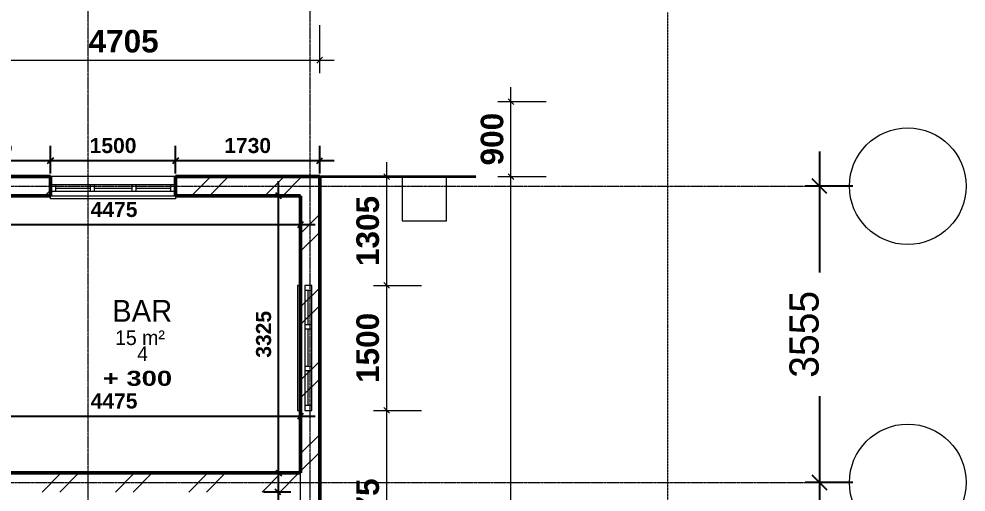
# Model space of a CAD drawing. Header units: inches. Extents: x 22 to 382261, y 22 to 371281.
# Drawn here: x 149155 to 160519, y 256350 to 262027 of the extents above; entities that cross this region are included whole.
import ezdxf

# ---------------------------------------------------------------- set-up
doc = ezdxf.new("R2010")
doc.units = ezdxf.units.IN
doc.header["$MEASUREMENT"] = 0
for name, pattern in [('_Grundgrenze_', [9, 4, -1, 1, -1, 1, -1]), ('Grid Line 1_2_', [22.225, 12.7, -3.175, 3.175, -3.175]), ('Overhead 1_16_', [2.579687, 1.5875, -0.992188])]:
    doc.linetypes.add(name, pattern=pattern)
for name, color, linetype, lineweight in [('A-ANNO-DIMS', 211, 'Continuous', 9), ('A-ANNO-SYMB', 150, 'Continuous', 9), ('A-AREA-IDEN', 2, 'Continuous', 9), ('A-FLOR', 192, 'Continuous', 9), ('A-FLOR-OVHD', 1, 'Overhead 1_16_', 9), ('A-GLAZ', 151, 'Continuous', 9), ('A-GLAZ-SILL', 1, 'Continuous', 9), ('A-WALL-PATT', 111, 'Continuous', 9), ('G-ANNO-DIMS', 111, 'Continuous', 9), ('I-WALL', 2, 'Continuous', 9), ('Q-CASE', 31, 'Continuous', 9), ('S-GRID', 1, 'Continuous', 9), ('S-GRID-IDEN', 1, 'Continuous', 9)]:
    doc.layers.add(name, color=color, linetype=linetype, lineweight=lineweight)
doc.styles.add('Arial_B_1', font='arialbd.ttf', dxfattribs={"height": 180.555556})
doc.styles.add('Arial_B_2', font='arialbd.ttf', dxfattribs={"height": 270.833333})
doc.styles.add('Arial_B_3', font='arialbd.ttf', dxfattribs={"width": 1.3, "height": 180.555556})
doc.styles.add('Century Gothic_1', font='GOTHIC.TTF', dxfattribs={"height": 1})
doc.styles.add('Century Gothic_2', font='GOTHIC.TTF', dxfattribs={"height": 350})
doc.styles.add('Gill Sans MT', font='GIL_____.TTF', dxfattribs={"height": 262.5})
doc.dimstyles.new('1', dxfattribs={"dimscale": 304.8, "dimtxt": 178.545395, "dimasz": 0.227865, "dimexe": 0.574147, "dimexo": 0.0625, "dimgap": 0.287073, "dimtad": 1, "dimdec": 0, "dimzin": 0, "dimdsep": 46, "dimtxsty": 'Arial_B_1', "dimblk1": 'OBLIQUE', "dimblk2": 'OBLIQUE', "dimsah": 1, "dimcen": 0.09, "dimdle": 0.574147, "dimazin": 0, "dimtfac": 1, "dimtdec": 4, "dimtix": 1, "dimtmove": 0, "dimatfit": 3, "dimfxl": 0.574147, "dimfxlon": 1, "dimtvp": 1, "dimtolj": 1, "dimtzin": 0, "dimarcsym": 2})
doc.dimstyles.new('2_2', dxfattribs={"dimscale": 304.8, "dimtxt": 267.818092, "dimasz": 0.227865, "dimexe": 1.377953, "dimexo": 0.0625, "dimgap": 0.287073, "dimtad": 1, "dimdec": 0, "dimzin": 0, "dimdsep": 46, "dimtxsty": 'Arial_B_2', "dimblk1": 'OBLIQUE', "dimblk2": 'OBLIQUE', "dimsah": 1, "dimcen": 0.09, "dimdle": 0.574147, "dimazin": 0, "dimtfac": 1, "dimtdec": 4, "dimtix": 1, "dimtmove": 0, "dimatfit": 3, "dimfxl": 0.574147, "dimfxlon": 1, "dimtvp": 1, "dimtolj": 1, "dimtzin": 0, "dimlwd": 18, "dimlwe": 18, "dimarcsym": 2})
doc.dimstyles.new('EXTERNAL_DIM_-_1', dxfattribs={"dimscale": 304.8, "dimtxt": 365.458894, "dimasz": 0.574147, "dimexe": 0.574147, "dimexo": 0.0625, "dimgap": 0, "dimtad": 1, "dimdec": 0, "dimzin": 0, "dimdsep": 46, "dimtxsty": 'Century Gothic_2', "dimblk1": 'OBLIQUE', "dimblk2": 'OBLIQUE', "dimsah": 1, "dimcen": 0.09, "dimdle": 1.367188, "dimazin": 0, "dimtfac": 1, "dimtdec": 4, "dimtix": 1, "dimtmove": 0, "dimatfit": 3, "dimfxl": 1.367188, "dimfxlon": 1, "dimtvp": 1, "dimtfill": 1, "dimtolj": 1, "dimtzin": 0, "dimarcsym": 2})
pattern_1 = [(45, (133937.6, 247897.3), (-440.033, 440.033), []), (45, (133937.6, 248564), (-440.033, 440.033), [])]

# ---------------------------------------------------------------- blocks, each defined once
blk = doc.blocks.new('Casement - Plain-Triple _UK_ - W07 Casement - Plain-Triple _UK_-438157-01-Ground floor DIMENSION PLAN')
at = {"layer": 'A-GLAZ'}
for p, q in [((-1275, 73), (-1275, -10)), ((225, 73), (-1275, 73)), ((-1215, -10), (-1215, 73)), ((-1215, 32), (-800, 32)), ((-800, -10), (-800, 73)), ((-750, -10), (-750, 73)), ((-750, 32), (-300, 32)), ((-300, -10), (-300, 73)), ((-250, -10), (-250, 73)), ((-250, 32), (165, 32)), ((165, -10), (165, 73)), ((225, -10), (225, 73)), ((-1275, -10), (225, -10))]:
    blk.add_line(p, q, dxfattribs=at)
at = {"layer": 'A-GLAZ-SILL'}
for p, q in [((225, 161), (-1275, 161)), ((-1275, 161), (-1275, 125)), ((225, 123), (225, 161))]:
    blk.add_line(p, q, dxfattribs=at)
blk = doc.blocks.new('Casement - Plain-Triple _UK_ - W07 Casement - Plain-Triple _UK_-438158-01-Ground floor DIMENSION PLAN')
at = {"layer": 'A-GLAZ'}
for p, q in [((-1275, 10), (225, 10)), ((-1275, -73), (-1275, 10)), ((-1215, 10), (-1215, -73)), ((-800, 10), (-800, -73)), ((-750, 10), (-750, -73)), ((-300, 10), (-300, -73)), ((-250, 10), (-250, -73)), ((165, 10), (165, -73)), ((225, 10), (225, -73)), ((225, -73), (-1275, -73)), ((-1215, -32), (-800, -32)), ((-750, -32), (-300, -32)), ((-250, -32), (165, -32))]:
    blk.add_line(p, q, dxfattribs=at)
at = {"layer": 'A-GLAZ-SILL'}
for p, q in [((-1275, -161), (-1275, -125)), ((225, -161), (-1275, -161)), ((225, -123), (225, -161))]:
    blk.add_line(p, q, dxfattribs=at)
blk = doc.blocks.new('Casework 24 - Casework 23-690569-01-Ground floor DIMENSION PLAN')
at = {"layer": 'Q-CASE', "lineweight": 18}
for p, q in [((20346, 12238), (19816, 12238)), ((19816, 12238), (19816, 11708)), ((20346, 11708), (20346, 12238)), ((19816, 11708), (20346, 11708)), ((20346, 7768), (19816, 7768)), ((19816, 7768), (19816, 7238)), ((20346, 7238), (20346, 7768)), ((19816, 7238), (20346, 7238)), ((20346, 2022), (19816, 2022)), ((19816, 2022), (19816, 1492)), ((20346, 1492), (20346, 2022)), ((19816, 1492), (20346, 1492)), ((20346, -2601), (19816, -2601)), ((19816, -2601), (19816, -3131)), ((20346, -3131), (20346, -2601)), ((19816, -3131), (20346, -3131))]:
    blk.add_line(p, q, dxfattribs=at)
blk = doc.blocks.new('_Oblique')
at = {"color": 0, "linetype": 'ByBlock', "lineweight": -2}
blk.add_line((-0.5, -0.5), (0.5, 0.5), dxfattribs=at)
blk = doc.blocks.new('*D4521')
at = {"layer": 'A-ANNO-DIMS', "color": 0, "lineweight": -2, "transparency": 16777216}
for p, q in [((148059, 260484), (148059, 260153)), ((149534, 260172), (149534, 260503)), ((147884, 260328), (149709, 260328))]:
    blk.add_line(p, q, dxfattribs=at)
at = {"layer": 'Defpoints', "color": 0, "transparency": 16777216}
for p in [(148059, 260503), (149534, 260328), (149534, 260153)]:
    blk.add_point(p, dxfattribs=at)
at = {"layer": 'A-ANNO-DIMS', "color": 0, "lineweight": -2, "transparency": 16777216, "xscale": 69.45312499999999, "yscale": 69.45312499999999, "zscale": 69.45312499999999, "rotation": 180}
blk.add_blockref('_Oblique', (148059, 260328), dxfattribs=at)
at = {"layer": 'A-ANNO-DIMS', "color": 0, "lineweight": -2, "transparency": 16777216, "xscale": 69.45312499999999, "yscale": 69.45312499999999, "zscale": 69.45312499999999}
blk.add_blockref('_Oblique', (149534, 260328), dxfattribs=at)
at = {"layer": 'A-ANNO-DIMS', "color": 0, "transparency": 16777216, "insert": (148796, 260507), "char_height": 180.6, "width": 652.97, "attachment_point": 5, "style": 'Arial_B_1'}
blk.add_mtext('\\A1;1475', dxfattribs=at)
blk = doc.blocks.new('*D4522')
at = {"layer": 'A-ANNO-DIMS', "color": 0, "lineweight": -2, "transparency": 16777216}
for p, q in [((149534, 260172), (149534, 260503)), ((151034, 260172), (151034, 260503)), ((149359, 260328), (151209, 260328))]:
    blk.add_line(p, q, dxfattribs=at)
at = {"layer": 'Defpoints', "color": 0, "transparency": 16777216}
for p in [(151034, 260328), (149534, 260153), (151034, 260153)]:
    blk.add_point(p, dxfattribs=at)
at = {"layer": 'A-ANNO-DIMS', "color": 0, "lineweight": -2, "transparency": 16777216, "xscale": 69.45312499999999, "yscale": 69.45312499999999, "zscale": 69.45312499999999, "rotation": 180}
blk.add_blockref('_Oblique', (149534, 260328), dxfattribs=at)
at = {"layer": 'A-ANNO-DIMS', "color": 0, "lineweight": -2, "transparency": 16777216, "xscale": 69.45312499999999, "yscale": 69.45312499999999, "zscale": 69.45312499999999}
blk.add_blockref('_Oblique', (151034, 260328), dxfattribs=at)
at = {"layer": 'A-ANNO-DIMS', "color": 0, "transparency": 16777216, "insert": (150284, 260507), "char_height": 180.6, "width": 652.97, "attachment_point": 5, "style": 'Arial_B_1'}
blk.add_mtext('\\A1;1500', dxfattribs=at)
blk = doc.blocks.new('*D4523')
at = {"layer": 'A-ANNO-DIMS', "color": 0, "lineweight": -2, "transparency": 16777216}
for p, q in [((151034, 260172), (151034, 260503)), ((152764, 260172), (152764, 260503)), ((150859, 260328), (152939, 260328))]:
    blk.add_line(p, q, dxfattribs=at)
at = {"layer": 'Defpoints', "color": 0, "transparency": 16777216}
for p in [(152764, 260328), (151034, 260153), (152764, 260153)]:
    blk.add_point(p, dxfattribs=at)
at = {"layer": 'A-ANNO-DIMS', "color": 0, "lineweight": -2, "transparency": 16777216, "xscale": 69.45312499999999, "yscale": 69.45312499999999, "zscale": 69.45312499999999, "rotation": 180}
blk.add_blockref('_Oblique', (151034, 260328), dxfattribs=at)
at = {"layer": 'A-ANNO-DIMS', "color": 0, "lineweight": -2, "transparency": 16777216, "xscale": 69.45312499999999, "yscale": 69.45312499999999, "zscale": 69.45312499999999}
blk.add_blockref('_Oblique', (152764, 260328), dxfattribs=at)
at = {"layer": 'A-ANNO-DIMS', "color": 0, "transparency": 16777216, "insert": (151899, 260507), "char_height": 180.6, "width": 652.97, "attachment_point": 5, "style": 'Arial_B_1'}
blk.add_mtext('\\A1;1730', dxfattribs=at)
blk = doc.blocks.new('*D4525')
at = {"layer": 'A-ANNO-DIMS', "color": 0, "lineweight": 18, "transparency": 16777216}
for p, q in [((153567, 260310), (153567, 258655)), ((153411, 260135), (153987, 260135)), ((153411, 258830), (153987, 258830))]:
    blk.add_line(p, q, dxfattribs=at)
at = {"layer": 'Defpoints', "color": 0, "transparency": 16777216}
for p in [(153392, 260135), (153392, 258830), (153567, 258830)]:
    blk.add_point(p, dxfattribs=at)
at = {"layer": 'A-ANNO-DIMS', "color": 0, "lineweight": 18, "transparency": 16777216, "xscale": 69.45312499999999, "yscale": 69.45312499999999, "zscale": 69.45312499999999}
for p, rotation in [((153567, 260135), 90), ((153567, 258830), 270)]:
    blk.add_blockref('_Oblique', p, dxfattribs=dict(at, rotation=rotation))
at = {"layer": 'A-ANNO-DIMS', "color": 0, "lineweight": 18, "transparency": 16777216, "insert": (153341, 259483), "char_height": 270.8, "width": 979.45, "attachment_point": 5, "rotation": 90, "style": 'Arial_B_2'}
blk.add_mtext('\\A1;1305', dxfattribs=at)
blk = doc.blocks.new('*D4526')
at = {"layer": 'A-ANNO-DIMS', "color": 0, "lineweight": 18, "transparency": 16777216}
for p, q in [((153567, 259005), (153567, 257155)), ((153411, 258830), (153987, 258830)), ((153411, 257330), (153987, 257330))]:
    blk.add_line(p, q, dxfattribs=at)
at = {"layer": 'Defpoints', "color": 0, "transparency": 16777216}
for p in [(153392, 258830), (153392, 257330), (153567, 257330)]:
    blk.add_point(p, dxfattribs=at)
at = {"layer": 'A-ANNO-DIMS', "color": 0, "lineweight": 18, "transparency": 16777216, "xscale": 69.45312499999999, "yscale": 69.45312499999999, "zscale": 69.45312499999999}
for p, rotation in [((153567, 258830), 90), ((153567, 257330), 270)]:
    blk.add_blockref('_Oblique', p, dxfattribs=dict(at, rotation=rotation))
at = {"layer": 'A-ANNO-DIMS', "color": 0, "lineweight": 18, "transparency": 16777216, "insert": (153341, 258080), "char_height": 270.8, "width": 979.45, "attachment_point": 5, "rotation": 90, "style": 'Arial_B_2'}
blk.add_mtext('\\A1;1500', dxfattribs=at)
blk = doc.blocks.new('*D4527')
at = {"layer": 'A-ANNO-DIMS', "color": 0, "lineweight": 18, "transparency": 16777216}
for p, q in [((153567, 257505), (153567, 254680)), ((153411, 257330), (153987, 257330)), ((153411, 254855), (153987, 254855))]:
    blk.add_line(p, q, dxfattribs=at)
at = {"layer": 'Defpoints', "color": 0, "transparency": 16777216}
for p in [(153392, 257330), (153392, 254855), (153567, 254855)]:
    blk.add_point(p, dxfattribs=at)
at = {"layer": 'A-ANNO-DIMS', "color": 0, "lineweight": 18, "transparency": 16777216, "xscale": 69.45312499999999, "yscale": 69.45312499999999, "zscale": 69.45312499999999}
for p, rotation in [((153567, 257330), 90), ((153567, 254855), 270)]:
    blk.add_blockref('_Oblique', p, dxfattribs=dict(at, rotation=rotation))
at = {"layer": 'A-ANNO-DIMS', "color": 0, "lineweight": 18, "transparency": 16777216, "insert": (153341, 256093), "char_height": 270.8, "width": 979.45, "attachment_point": 5, "rotation": 90, "style": 'Arial_B_2'}
blk.add_mtext('\\A1;2475', dxfattribs=at)
blk = doc.blocks.new('Grid - Grid Head - Circle-749417-01-Ground floor DIMENSION PLAN')
at = {"layer": 'S-GRID-IDEN'}
blk.add_circle((0, 0), 4, dxfattribs=at)
blk = doc.blocks.new('*D4584')
at = {"layer": 'A-ANNO-DIMS', "color": 0, "lineweight": -2, "transparency": 16777216}
for p, q in [((148059, 257418), (148059, 257088)), ((152534, 257418), (152534, 257088)), ((147884, 257263), (152709, 257263))]:
    blk.add_line(p, q, dxfattribs=at)
at = {"layer": 'Defpoints', "color": 0, "transparency": 16777216}
for p in [(148059, 257438), (152534, 257438), (152534, 257263)]:
    blk.add_point(p, dxfattribs=at)
at = {"layer": 'A-ANNO-DIMS', "color": 0, "lineweight": -2, "transparency": 16777216, "xscale": 69.45312499999999, "yscale": 69.45312499999999, "zscale": 69.45312499999999, "rotation": 180}
blk.add_blockref('_Oblique', (148059, 257263), dxfattribs=at)
at = {"layer": 'A-ANNO-DIMS', "color": 0, "lineweight": -2, "transparency": 16777216, "xscale": 69.45312499999999, "yscale": 69.45312499999999, "zscale": 69.45312499999999}
blk.add_blockref('_Oblique', (152534, 257263), dxfattribs=at)
at = {"layer": 'A-ANNO-DIMS', "color": 0, "transparency": 16777216, "insert": (150296, 257442), "char_height": 180.6, "width": 652.97, "attachment_point": 5, "style": 'Arial_B_1'}
blk.add_mtext('\\A1;4475', dxfattribs=at)
blk = doc.blocks.new('*D4591')
at = {"layer": 'A-ANNO-DIMS', "color": 0, "lineweight": -2, "transparency": 16777216}
for p, q in [((152270, 256405), (152270, 260080)), ((152114, 259905), (152445, 259905)), ((152114, 256580), (152445, 256580))]:
    blk.add_line(p, q, dxfattribs=at)
at = {"layer": 'Defpoints', "color": 0, "transparency": 16777216}
for p in [(152095, 259905), (152270, 259905), (152095, 256580)]:
    blk.add_point(p, dxfattribs=at)
at = {"layer": 'A-ANNO-DIMS', "color": 0, "lineweight": -2, "transparency": 16777216, "xscale": 69.45312499999999, "yscale": 69.45312499999999, "zscale": 69.45312499999999}
for p, rotation in [((152270, 259905), 90), ((152270, 256580), 270)]:
    blk.add_blockref('_Oblique', p, dxfattribs=dict(at, rotation=rotation))
at = {"layer": 'A-ANNO-DIMS', "color": 0, "transparency": 16777216, "insert": (152091, 258243), "char_height": 180.6, "width": 652.97, "attachment_point": 5, "rotation": 90, "style": 'Arial_B_1'}
blk.add_mtext('\\A1;3325', dxfattribs=at)
blk = doc.blocks.new('*D4601')
at = {"layer": 'A-ANNO-DIMS', "color": 0, "lineweight": 18, "transparency": 16777216}
for p, q in [((148059, 261377), (148059, 261953)), ((152764, 261377), (152764, 261953)), ((147884, 261533), (152939, 261533))]:
    blk.add_line(p, q, dxfattribs=at)
at = {"layer": 'Defpoints', "color": 0, "transparency": 16777216}
for p in [(152764, 261533), (148059, 261358), (152764, 261358)]:
    blk.add_point(p, dxfattribs=at)
at = {"layer": 'A-ANNO-DIMS', "color": 0, "lineweight": 18, "transparency": 16777216, "xscale": 69.45312499999999, "yscale": 69.45312499999999, "zscale": 69.45312499999999, "rotation": 180}
blk.add_blockref('_Oblique', (148059, 261533), dxfattribs=at)
at = {"layer": 'A-ANNO-DIMS', "color": 0, "lineweight": 18, "transparency": 16777216, "xscale": 69.45312499999999, "yscale": 69.45312499999999, "zscale": 69.45312499999999}
blk.add_blockref('_Oblique', (152764, 261533), dxfattribs=at)
at = {"layer": 'A-ANNO-DIMS', "color": 0, "lineweight": 18, "transparency": 16777216, "insert": (150411, 261759), "char_height": 270.8, "width": 979.45, "attachment_point": 5, "style": 'Arial_B_2'}
blk.add_mtext('\\A1;4705', dxfattribs=at)
blk = doc.blocks.new('*D4608')
at = {"layer": 'A-ANNO-DIMS', "color": 0, "lineweight": -2, "transparency": 16777216}
for p, q in [((158762, 260437), (158762, 256049)), ((159159, 260020), (158587, 260020)), ((159159, 256465), (158587, 256465))]:
    blk.add_line(p, q, dxfattribs=at)
at = {"layer": 'Defpoints', "color": 0, "transparency": 16777216}
for p in [(159178, 260020), (158762, 256465), (159178, 256465)]:
    blk.add_point(p, dxfattribs=at)
at = {"layer": 'A-ANNO-DIMS', "color": 0, "lineweight": -2, "transparency": 16777216, "xscale": 175, "yscale": 175, "zscale": 175}
for p, rotation in [((158762, 260020), 90), ((158762, 256465), 270)]:
    blk.add_blockref('_Oblique', p, dxfattribs=dict(at, rotation=rotation))
at = {"layer": 'A-ANNO-DIMS', "color": 0, "transparency": 16777216, "insert": (158578, 258243), "char_height": 350, "width": 1308.69, "attachment_point": 5, "rotation": 90, "style": 'Century Gothic_2', "bg_fill": 3, "box_fill_scale": 1.25, "bg_fill_color": 256, "bg_fill_true_color": 13158600, "bg_fill_transparency": 0}
blk.add_mtext('\\A1;3555', dxfattribs=at)
blk = doc.blocks.new('*D4609')
at = {"layer": 'A-ANNO-DIMS', "color": 0, "lineweight": -2, "transparency": 16777216}
for p, q in [((158762, 256882), (158762, 249519)), ((159159, 256465), (158587, 256465)), ((158364, 249935), (158937, 249935))]:
    blk.add_line(p, q, dxfattribs=at)
at = {"layer": 'Defpoints', "color": 0, "transparency": 16777216}
for p in [(159178, 256465), (158345, 249935), (158762, 249935)]:
    blk.add_point(p, dxfattribs=at)
at = {"layer": 'A-ANNO-DIMS', "color": 0, "lineweight": -2, "transparency": 16777216, "xscale": 175, "yscale": 175, "zscale": 175}
for p, rotation in [((158762, 256465), 90), ((158762, 249935), 270)]:
    blk.add_blockref('_Oblique', p, dxfattribs=dict(at, rotation=rotation))
at = {"layer": 'A-ANNO-DIMS', "color": 0, "transparency": 16777216, "insert": (158578, 253200), "char_height": 350, "width": 1308.69, "attachment_point": 5, "rotation": 90, "style": 'Century Gothic_2', "bg_fill": 3, "box_fill_scale": 1.25, "bg_fill_color": 256, "bg_fill_true_color": 13158600, "bg_fill_transparency": 0}
blk.add_mtext('\\A1;6530', dxfattribs=at)
blk = doc.blocks.new('*D4612')
at = {"layer": 'A-ANNO-DIMS', "color": 0, "lineweight": 18, "transparency": 16777216}
for p, q in [((155059, 242900), (155059, 260310)), ((154903, 260135), (155479, 260135)), ((154903, 243075), (155479, 243075))]:
    blk.add_line(p, q, dxfattribs=at)
at = {"layer": 'Defpoints', "color": 0, "transparency": 16777216}
for p in [(154884, 260135), (155059, 260135), (154884, 243075)]:
    blk.add_point(p, dxfattribs=at)
at = {"layer": 'A-ANNO-DIMS', "color": 0, "lineweight": 18, "transparency": 16777216, "xscale": 69.45312499999999, "yscale": 69.45312499999999, "zscale": 69.45312499999999}
for p, rotation in [((155059, 260135), 90), ((155059, 243075), 270)]:
    blk.add_blockref('_Oblique', p, dxfattribs=dict(at, rotation=rotation))
at = {"layer": 'A-ANNO-DIMS', "color": 0, "lineweight": 18, "transparency": 16777216, "insert": (154833, 251605), "char_height": 270.8, "width": 1224.31, "attachment_point": 5, "rotation": 90, "style": 'Arial_B_2'}
blk.add_mtext('\\A1;17060', dxfattribs=at)
blk = doc.blocks.new('*D4613')
at = {"layer": 'A-ANNO-DIMS', "color": 0, "lineweight": 18, "transparency": 16777216}
for p, q in [((155059, 259960), (155059, 261210)), ((154903, 261035), (155479, 261035)), ((154903, 260135), (155479, 260135))]:
    blk.add_line(p, q, dxfattribs=at)
at = {"layer": 'Defpoints', "color": 0, "transparency": 16777216}
for p in [(154884, 261035), (155059, 261035), (154884, 260135)]:
    blk.add_point(p, dxfattribs=at)
at = {"layer": 'A-ANNO-DIMS', "color": 0, "lineweight": 18, "transparency": 16777216, "xscale": 69.45312499999999, "yscale": 69.45312499999999, "zscale": 69.45312499999999}
for p, rotation in [((155059, 261035), 90), ((155059, 260135), 270)]:
    blk.add_blockref('_Oblique', p, dxfattribs=dict(at, rotation=rotation))
at = {"layer": 'A-ANNO-DIMS', "color": 0, "lineweight": 18, "transparency": 16777216, "insert": (154833, 260585), "char_height": 270.8, "width": 734.59, "attachment_point": 5, "rotation": 90, "style": 'Arial_B_2'}
blk.add_mtext('\\A1;900', dxfattribs=at)
blk = doc.blocks.new('*D4635')
at = {"layer": 'A-ANNO-DIMS', "color": 0, "lineweight": -2, "transparency": 16777216}
for p, q in [((148059, 259717), (148059, 259386)), ((152534, 259717), (152534, 259386)), ((147884, 259561), (152709, 259561))]:
    blk.add_line(p, q, dxfattribs=at)
at = {"layer": 'Defpoints', "color": 0, "transparency": 16777216}
for p in [(148059, 259736), (152534, 259736), (152534, 259561)]:
    blk.add_point(p, dxfattribs=at)
at = {"layer": 'A-ANNO-DIMS', "color": 0, "lineweight": -2, "transparency": 16777216, "xscale": 69.45312499999999, "yscale": 69.45312499999999, "zscale": 69.45312499999999, "rotation": 180}
blk.add_blockref('_Oblique', (148059, 259561), dxfattribs=at)
at = {"layer": 'A-ANNO-DIMS', "color": 0, "lineweight": -2, "transparency": 16777216, "xscale": 69.45312499999999, "yscale": 69.45312499999999, "zscale": 69.45312499999999}
blk.add_blockref('_Oblique', (152534, 259561), dxfattribs=at)
at = {"layer": 'A-ANNO-DIMS', "color": 0, "transparency": 16777216, "insert": (150296, 259740), "char_height": 180.6, "width": 652.97, "attachment_point": 5, "style": 'Arial_B_1'}
blk.add_mtext('\\A1;4475', dxfattribs=at)
blk = doc.blocks.new('*D4649')
at = {"layer": 'A-ANNO-DIMS', "color": 0, "lineweight": -2, "transparency": 16777216}
for p, q in [((152264, 256525), (152264, 243130)), ((152419, 256350), (152089, 256350)), ((152419, 243305), (152089, 243305))]:
    blk.add_line(p, q, dxfattribs=at)
at = {"layer": 'Defpoints', "color": 0, "transparency": 16777216}
for p in [(152439, 256350), (152264, 243305), (152439, 243305)]:
    blk.add_point(p, dxfattribs=at)
at = {"layer": 'A-ANNO-DIMS', "color": 0, "lineweight": -2, "transparency": 16777216, "xscale": 69.45312499999999, "yscale": 69.45312499999999, "zscale": 69.45312499999999}
for p, rotation in [((152264, 256350), 90), ((152264, 243305), 270)]:
    blk.add_blockref('_Oblique', p, dxfattribs=dict(at, rotation=rotation))
at = {"layer": 'A-ANNO-DIMS', "color": 0, "transparency": 16777216, "insert": (152084, 249828), "char_height": 180.6, "width": 816.21, "attachment_point": 5, "rotation": 90, "style": 'Arial_B_1'}
blk.add_mtext('\\A1;13045', dxfattribs=at)

msp = doc.modelspace()

# ---------------------------------------------------------------- hatches: boundary and pattern name
at = {"layer": 'A-WALL-PATT'}
h = msp.add_hatch(dxfattribs=at)
h.set_pattern_fill('FP_1', color=256, style=0, pattern_type=2)
h.set_pattern_definition(pattern_1)
h.paths.add_polyline_path([(147823.8, 259905.5), (149533.8, 259905.5), (149533.8, 260135.5), (147823.8, 260135.5)])
h.paths.add_polyline_path([(152763.8, 259905.5), (152763.8, 260135.5), (151033.8, 260135.5), (151033.8, 259905.5), (152533.8, 259905.5)])
h = msp.add_hatch(dxfattribs=at)
h.set_pattern_fill('FP_1', color=256, style=0, pattern_type=2)
h.set_pattern_definition(pattern_1)
h.paths.add_polyline_path([(152763.8, 256350.5), (152763.8, 259905.5), (152533.8, 259905.5), (152533.8, 256350.5)])
h = msp.add_hatch(dxfattribs=at)
h.set_pattern_fill('FP_1', color=256, style=0, pattern_type=2)
h.set_pattern_definition(pattern_1)
h.paths.add_polyline_path([(151733.8, 256350.5), (152533.8, 256350.5), (152533.8, 256580.5), (147828.8, 256580.5), (147828.8, 256350.5), (150947.4, 256350.5)])

# ---------------------------------------------------------------- linework, layer by layer
at = {"layer": 'A-ANNO-SYMB', "linetype": '_Grundgrenze_'}
msp.add_line((156939.3, 240807), (156939.3, 262103), dxfattribs=at)
at = {"layer": 'A-FLOR'}
msp.add_line((152533.8, 243305.5), (152533.8, 256580.5), dxfattribs=at)
at = {"layer": 'A-FLOR-OVHD', "lineweight": 35}
msp.add_line((152763.8, 260135.5), (154642.2, 260135.5), dxfattribs=at)
at = {"layer": 'I-WALL', "lineweight": 50}
for p, q in [((149533.8, 260135.5), (148058.8, 260135.5)), ((149533.8, 259905.5), (149533.8, 260135.5)), ((152763.8, 260135.5), (151033.8, 260135.5)), ((151033.8, 260135.5), (151033.8, 259905.5)), ((152763.8, 260135.5), (152763.8, 254855.5)), ((148058.8, 259905.5), (149533.8, 259905.5)), ((151033.8, 259905.5), (152533.8, 259905.5)), ((152533.8, 259905.5), (152533.8, 256580.5)), ((152533.8, 256580.5), (148058.8, 256580.5))]:
    msp.add_line(p, q, dxfattribs=at)
at = {"layer": 'I-WALL'}
for p, q in [((151033.8, 260135.5), (149533.8, 260135.5)), ((149533.8, 259905.5), (151033.8, 259905.5))]:
    msp.add_line(p, q, dxfattribs=at)
at = {"layer": 'S-GRID', "linetype": 'Grid Line 1_2_'}
for p, q in [((149983.8, 238493.9), (149983.8, 262908)), ((152648.8, 238493.9), (152648.8, 262908)), ((120853.8, 260020.5), (159119.4, 260020.5)), ((120853.8, 256465.5), (159119.4, 256465.5))]:
    msp.add_line(p, q, dxfattribs=at)

# ---------------------------------------------------------------- block references
at = {"layer": 'A-GLAZ-SILL'}
msp.add_blockref('Casement - Plain-Triple _UK_ - W07 Casement - Plain-Triple _UK_-438158-01-Ground floor DIMENSION PLAN', (150808.8, 260028.9), dxfattribs=at)
at = {"layer": 'A-GLAZ-SILL', "rotation": 90}
msp.add_blockref('Casement - Plain-Triple _UK_ - W07 Casement - Plain-Triple _UK_-438157-01-Ground floor DIMENSION PLAN', (152657.3, 258605.5), dxfattribs=at)
at = {"layer": 'Q-CASE'}
msp.add_blockref('Casework 24 - Casework 23-690569-01-Ground floor DIMENSION PLAN', (133937.6, 247897.3), dxfattribs=at)
at = {"layer": 'S-GRID-IDEN', "xscale": 174.9999999999999, "yscale": 174.9999999999999, "zscale": 174.9999999999999, "rotation": 269.9999999999994}
for p in [(159819.4, 260020.5), (159819.4, 256465.5)]:
    msp.add_blockref('Grid - Grid Head - Circle-749417-01-Ground floor DIMENSION PLAN', p, dxfattribs=at)

# ---------------------------------------------------------------- texts
at = {"layer": 'A-AREA-IDEN', "attachment_point": 1}
for s, insert, char_height, width, style in [('BAR', (150272.7, 258655.8), 262.5, 897.89, 'Gill Sans MT'), ('15 m²', (150307.7, 258289.7), 175, 813.713, 'Century Gothic_1'), ('4', (150573.7, 258098.3), 175, 168.354, 'Century Gothic_1')]:
    msp.add_mtext(s, dxfattribs=dict(at, insert=insert, char_height=char_height, width=width, style=style))

# ---------------------------------------------------------------- dimensions: what is measured, and where the dimension line sits
at = {"layer": 'A-ANNO-DIMS', "lineweight": 18}
dim = msp.add_linear_dim(base=(152763.8, 261532.8), p1=(148058.8, 261357.8), p2=(152763.8, 261357.8), dimstyle='2_2', override={"dimpost": '<>', "dimfxl": 4705}, dxfattribs=at)
dim.commit()
dim.dimension.update_dxf_attribs({"geometry": '*D4601', "text_midpoint": (150411.3, 261758.6)})
for base, p1, p2, override, picture, middle in [((155058.6, 261035.5), (154883.6, 260135.5), (154883.6, 261035.5), {"dimpost": '<>', "dimfxl": 900}, '*D4613', (154832.8, 260585.5)), ((153566.6, 258830.5), (153391.6, 260135.5), (153391.6, 258830.5), {"dimpost": '<>', "dimfxl": 1305}, '*D4525', (153340.9, 259483)), ((155058.6, 260135.5), (154883.6, 243075.5), (154883.6, 260135.5), {"dimpost": '<>', "dimfxl": 17060}, '*D4612', (154832.9, 251605.5)), ((153566.6, 257330.5), (153391.6, 258830.5), (153391.6, 257330.5), {"dimpost": '<>', "dimfxl": 1500}, '*D4526', (153340.9, 258080.5)), ((153566.6, 254855.5), (153391.6, 257330.5), (153391.6, 254855.5), {"dimpost": '<>', "dimfxl": 2475}, '*D4527', (153340.9, 256093))]:
    dim = msp.add_linear_dim(base=base, p1=p1, p2=p2, angle=90, dimstyle='2_2', override=override, dxfattribs=at)
    dim.commit()
    dim.dimension.update_dxf_attribs({"geometry": picture, "text_midpoint": middle})
at = {"layer": 'A-ANNO-DIMS'}
for base, p1, p2, override, picture, middle in [((149533.8, 260327.8), (148058.8, 260502.8), (149533.8, 260152.8), {"dimpost": '<>', "dimfxl": 1515.956794}, '*D4521', (148796.3, 260507.5)), ((151033.8, 260327.8), (149533.8, 260152.8), (151033.8, 260152.8), {"dimpost": '<>', "dimfxl": 1500}, '*D4522', (150283.8, 260507.5)), ((152763.8, 260327.8), (151033.8, 260152.8), (152763.8, 260152.8), {"dimpost": '<>', "dimfxl": 1730}, '*D4523', (151898.8, 260507.5)), ((152533.8, 259560.8), (148058.8, 259735.8), (152533.8, 259735.8), {"dimpost": '<>', "dimfxl": 4475}, '*D4635', (150296.3, 259740.5)), ((152533.8, 257262.5), (148058.8, 257437.5), (152533.8, 257437.5), {"dimpost": '<>', "dimfxl": 4475}, '*D4584', (150296.3, 257442.2))]:
    dim = msp.add_linear_dim(base=base, p1=p1, p2=p2, dimstyle='1', override=override, dxfattribs=at)
    dim.commit()
    dim.dimension.update_dxf_attribs({"geometry": picture, "text_midpoint": middle})
for base, p1, p2, override, picture, middle in [((152270.4, 259905.5), (152095.4, 256580.5), (152095.4, 259905.5), {"dimpost": '<>', "dimfxl": 3325}, '*D4591', (152090.7, 258243)), ((152263.5, 243305.5), (152438.5, 256350.5), (152438.5, 243305.5), {"dimpost": '<>', "dimfxl": 13045}, '*D4649', (152083.8, 249828))]:
    dim = msp.add_linear_dim(base=base, p1=p1, p2=p2, angle=90, dimstyle='1', override=override, dxfattribs=at)
    dim.commit()
    dim.dimension.update_dxf_attribs({"geometry": picture, "text_midpoint": middle})

# ---------------------------------------------------------------- next in the draw order: texts
at = {"layer": 'G-ANNO-DIMS', "insert": (150162.3, 257805.7), "char_height": 180.56, "width": 934.142, "attachment_point": 1, "line_spacing_factor": 0.941778, "style": 'Arial_B_3', "bg_fill": 3, "box_fill_scale": 1.25, "bg_fill_color": 256, "bg_fill_true_color": 13158600, "bg_fill_transparency": 0}
msp.add_mtext('+ 300', dxfattribs=at)

# ---------------------------------------------------------------- next in the draw order: dimensions: what is measured, and where the dimension line sits
at = {"layer": 'A-ANNO-DIMS'}
dim = msp.add_linear_dim(base=(158761.7, 256465.5), p1=(159178.4, 260020.5), p2=(159178.4, 256465.5), angle=90, dimstyle='EXTERNAL_DIM_-_1', override={"dimpost": '<>', "dimfxl": 3555}, dxfattribs=at)
dim.commit()
dim.dimension.update_dxf_attribs({"geometry": '*D4608', "text_midpoint": (158577.9, 258243)})

# ---------------------------------------------------------------- next in the draw order: dimensions: what is measured, and where the dimension line sits
dim = msp.add_linear_dim(base=(158761.7, 249935.5), p1=(159178.4, 256465.5), p2=(158344.9, 249935.5), angle=90, dimstyle='EXTERNAL_DIM_-_1', override={"dimpost": '<>', "dimfxl": 6582.971826}, dxfattribs=at)
dim.commit()
dim.dimension.update_dxf_attribs({"geometry": '*D4609', "text_midpoint": (158577.9, 253200.5)})

doc.saveas('drawing.dxf')
